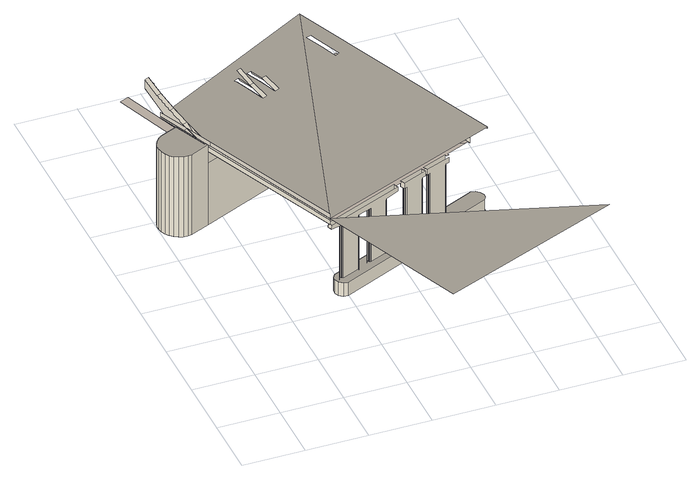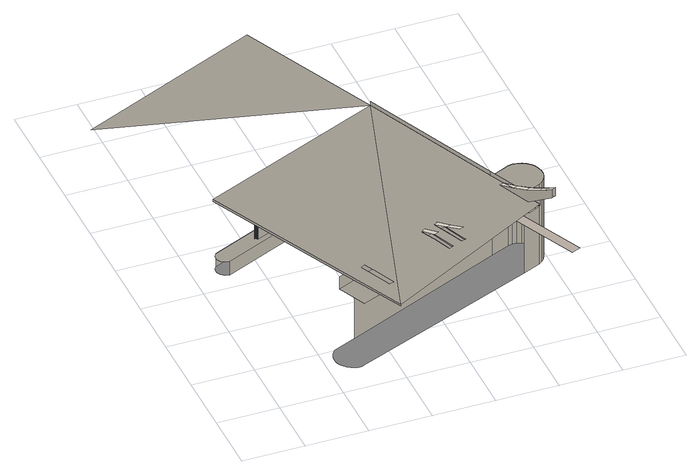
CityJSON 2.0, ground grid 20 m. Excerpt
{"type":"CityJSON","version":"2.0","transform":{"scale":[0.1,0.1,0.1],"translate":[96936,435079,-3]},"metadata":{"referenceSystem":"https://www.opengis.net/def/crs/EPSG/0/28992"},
"CityObjects":{
"bridge1":{"type":"Bridge","attributes":{"name":"Van Brienenoordbrug"},"children":["bridge1-1","bridge1-2","bridge1-3","bridge1-4","bridge1-5","bridge1-6","bridge1-7","bridge1-8","bridge1-9","bridge1-10","bridge1-11","bridge1-12","bridge1-13","bridge1-14","bridge1-15","bridge1-16","bridge1-17","bridge1-18","bridge1-19","bridge1-20","bridge1-21","bridge1-22","bridge1-23","bridge1-24"],"geometry":[{"type":"MultiSurface","lod":"2","boundaries":[[[0,1,2,3]],[[3,2,4,5]],[[6,7,1,0]],[[5,4,8,9]],[[10,11,7,6]],[[9,8,12,13]],[[14,15,11,10]],[[13,12,16,17]],[[18,19,15,14]],[[17,16,20,21]],[[22,23,19,18]],[[21,20,24,25]],[[22,18,14,10,6,0,3,5,9,13,17,21,25,26,27,28,29,30]],[[25,24,31,26]],[[32,33,23,22,30]],[[26,31,34,35,36,27]],[[30,29,37,32]],[[38,39,40]],[[41,42,37,29,28,43]],[[27,36,41,43,28]],[[42,41,36,35]],[[41,36,44,43]],[[45,40,39,46]],[[47,48,49,50,51,52]],[[40,45,53,54]],[[55,44,36,56,57]],[[49,53,54,58,50]],[[59,60,61,62,63,64]],[[38,40,54,53,45,65,66]],[[64,67,68,59]],[[69,70,71,72]],[[70,73,74,71]],[[75,69,72,76]],[[73,77,78,74]],[[79,75,76,80]],[[81,82,83,84]],[[84,83,85,86]],[[87,88,82,81]],[[86,85,89,90]],[[91,92,88,87]],[[90,89,93,94]],[[95,96,92,91]],[[94,93,97,98]],[[99,100,96,95]],[[98,97,101,102]],[[103,104,100,99]],[[102,101,105,106]],[[107,108,109,110],[111,112,113,114,115,116,117,118,119,120],[121,122,123,124,125,126,127,128,129,130],[131,132,133,134]],[[135,136,137,36,35]],[[138,139,140,141]],[[142,143,144,145]],[[141,140,146,147]],[[148,149,143,142]],[[147,146,150,151]],[[152,153,149,148]],[[151,150,154,155]],[[156,157,153,152]],[[155,154,158,159]],[[160,161,157,156]],[[159,158,162,163]],[[163,162,161,160]],[[164,165,166,167,168,169,60,59,68,106,105,145,144,170,171]],[[36,136,41]],[[172,139,138,173,104,103,174,67,64,63,175,176,177,178,179,180,181,182]],[[183,184,185,186]],[[186,185,187,188]],[[189,190,184,183]],[[188,187,191,192]],[[193,194,190,189]],[[192,191,195,196]],[[197,198,194,193]],[[196,195,199,200]],[[201,202,198,197]],[[200,199,203,204]],[[172,182,202,201]],[[204,203,171,170]],[[37,42,205,206,32]],[[180,179,207,208]],[[209,210,165,164]],[[208,207,211,212]],[[35,34,213,135]],[[214,215,210,209]],[[212,211,216,217]],[[218,219,215,214]],[[217,216,220,221]],[[166,165,210,215,219,222,223,224,225,220,216,211,207,179,178,177]],[[226,222,219,218]],[[221,220,225,227]],[[228,223,222,226]],[[227,225,224,229]],[[229,224,223,228]],[[230,231,232,233,234,213,34,31,24,20,16,12,8,4,2,1,7,11,15,19,23,33,235,236,237,238,239,240,241,242,243,244,245]],[[177,176,167,166]],[[246,247,109]],[[176,175,248,168,167]],[[137,249,250,251,252,253,254,255,256,257,258,259,248,175,63,62,56,36]],[[260,261,259,258,262]],[[263,264,265,266]],[[266,265,267,268]],[[269,270,264,263]],[[268,267,271,272]],[[273,274,270,269]],[[275,260,262,276,277,278,273,269,263,266,268,272,279,280,281]],[[272,271,282,279]],[[278,283,274,273]],[[279,282,284,280]],[[277,285,283,278]],[[280,284,286,281]],[[276,287,285,277]],[[42,41,288,289,205]],[[281,286,290,275]],[[77,291,292,78]],[[79,293,294,295,296,297,291,77,73,70,69,75]],[[298,80,76,72,71,74,78,292,299,300,301,302]],[[293,79,80,298]],[[303,304,261,260,275,290,305,306]],[[262,258,257,307,308,309,310,287,276]],[[288,41,136,311]],[[312,313,309,308]],[[306,305,314,315]],[[316,317,313,312]],[[315,314,318,319]],[[320,321,317,316]],[[319,318,322,323]],[[324,325,321,320]],[[308,307,303,306,315,319,323,326,327,328,329,324,320,316,312]],[[323,322,330,326]],[[329,331,325,324]],[[326,330,332,327]],[[328,333,331,329]],[[327,332,333,328]],[[307,257,256,304,303]],[[334,335,255,254,336]],[[110,109,337],[338,339,340,341,342,343,344,345,346,347]],[[348,349,350,351]],[[351,350,352,353]],[[354,355,349,348]],[[353,352,356,357]],[[358,359,355,354]],[[360,334,336,361,362,363,358,354,348,351,353,357,364,365,366]],[[357,356,367,364]],[[363,368,359,358]],[[364,367,369,365]],[[362,370,368,363]],[[365,369,371,366]],[[361,372,370,362]],[[366,371,373,360]],[[374,375,335,334,360,373,376,377]],[[336,254,253,378,379,380,372,361]],[[249,137,136,381,382,383]],[[384,385,380,379]],[[377,376,386,387]],[[388,389,385,384]],[[387,386,390,391]],[[392,393,389,388]],[[391,390,394,395]],[[396,397,393,392]],[[379,378,374,377,387,391,395,398,399,400,401,396,392,388,384]],[[395,394,402,398]],[[401,403,397,396]],[[398,402,404,399]],[[400,405,403,401]],[[399,404,405,400]],[[311,406,407,381,136]]],"semantics":{"surfaces":[{"type":"WallSurface"},{"type":"OuterFloorSurface"},{"type":"OuterCeilingSurface"},{"type":"GroundSurface"}],"values":[0,0,0,0,0,0,0,0,0,0,0,0,1,0,0,0,0,2,0,1,0,0,2,2,2,0,0,0,2,2,0,0,0,0,0,0,0,0,0,0,0,0,0,0,0,0,0,1,0,0,0,0,0,0,0,0,0,0,0,0,0,0,1,0,0,0,0,0,0,0,0,0,0,0,0,0,1,0,0,0,0,0,0,0,0,2,0,0,0,0,0,3,2,1,0,2,0,0,0,0,0,0,2,0,0,0,0,0,0,0,0,0,1,3,0,0,0,1,0,0,0,0,0,0,0,2,0,0,0,0,0,0,0,1,0,0,0,0,0,2,0,0,0,0,0,0,0,0,0,2,0,0,0,0,0,0,0,2,0,0,0,0,0,0]}}]},
"bridge1-1":{"type":"BridgeInstallation","parents":["bridge1"],"geometry":[{"type":"MultiSurface","lod":"2","boundaries":[[[408,409,410,411]]]}]},
"bridge1-2":{"type":"BridgeInstallation","parents":["bridge1"],"geometry":[{"type":"MultiSurface","lod":"2","boundaries":[[[412,134,133,413,414,408,411,415]]]}]},
"bridge1-3":{"type":"BridgeInstallation","parents":["bridge1"],"geometry":[{"type":"MultiSurface","lod":"2","boundaries":[[[416,131,134,412]]]}]},
"bridge1-4":{"type":"BridgeInstallation","parents":["bridge1"],"geometry":[{"type":"MultiSurface","lod":"2","boundaries":[[[414,417,409,408]]]}]},
"bridge1-5":{"type":"BridgeInstallation","parents":["bridge1"],"geometry":[{"type":"MultiSurface","lod":"2","boundaries":[[[418,133,134]]]}]},
"bridge1-6":{"type":"BridgeInstallation","parents":["bridge1"],"geometry":[{"type":"MultiSurface","lod":"2","boundaries":[[[419,420,421]]]}]},
"bridge1-7":{"type":"BridgeInstallation","parents":["bridge1"],"geometry":[{"type":"MultiSurface","lod":"2","boundaries":[[[107,108,422,423]]]}]},
"bridge1-8":{"type":"BridgeInstallation","parents":["bridge1"],"geometry":[{"type":"MultiSurface","lod":"2","boundaries":[[[418,134,131,424]]]}]},
"bridge1-9":{"type":"BridgeInstallation","parents":["bridge1"],"geometry":[{"type":"MultiSurface","lod":"2","boundaries":[[[133,425,413]]]}]},
"bridge1-10":{"type":"BridgeInstallation","parents":["bridge1"],"geometry":[{"type":"MultiSurface","lod":"2","boundaries":[[[417,414,413,425]]]}]},
"bridge1-11":{"type":"BridgeInstallation","parents":["bridge1"],"geometry":[{"type":"MultiSurface","lod":"2","boundaries":[[[425,132,131,416,426,410,409,417]]]}]},
"bridge1-12":{"type":"BridgeInstallation","parents":["bridge1"],"geometry":[{"type":"MultiSurface","lod":"2","boundaries":[[[427,44,55,428]]]}]},
"bridge1-13":{"type":"BridgeInstallation","parents":["bridge1"],"geometry":[{"type":"MultiSurface","lod":"2","boundaries":[[[424,131,132]]]}]},
"bridge1-14":{"type":"BridgeInstallation","parents":["bridge1"],"geometry":[{"type":"MultiSurface","lod":"2","boundaries":[[[133,132,425]]]}]},
"bridge1-15":{"type":"BridgeInstallation","parents":["bridge1"],"geometry":[{"type":"MultiSurface","lod":"2","boundaries":[[[57,109,108,107,38,66,427,428]]]}]},
"bridge1-16":{"type":"BridgeInstallation","parents":["bridge1"],"geometry":[{"type":"MultiSurface","lod":"2","boundaries":[[[429,422,108,109,430]]]}]},
"bridge1-17":{"type":"BridgeInstallation","parents":["bridge1"],"geometry":[{"type":"MultiSurface","lod":"2","boundaries":[[[431,128,129,130,121]]]}]},
"bridge1-18":{"type":"BridgeInstallation","parents":["bridge1"],"geometry":[{"type":"MultiSurface","lod":"2","boundaries":[[[432,433,434,435]]]}]},
"bridge1-19":{"type":"BridgeInstallation","parents":["bridge1"],"geometry":[{"type":"MultiSurface","lod":"2","boundaries":[[[436,437,433,432]]]}]},
"bridge1-20":{"type":"BridgeInstallation","parents":["bridge1"],"geometry":[{"type":"MultiSurface","lod":"2","boundaries":[[[438,122,123,124,125]]]}]},
"bridge1-21":{"type":"BridgeInstallation","parents":["bridge1"],"geometry":[{"type":"MultiSurface","lod":"2","boundaries":[[[439,118,119,120,111]]]}]},
"bridge1-22":{"type":"BridgeInstallation","parents":["bridge1"],"geometry":[{"type":"MultiSurface","lod":"2","boundaries":[[[440,441,442,443]]]}]},
"bridge1-23":{"type":"BridgeInstallation","parents":["bridge1"],"geometry":[{"type":"MultiSurface","lod":"2","boundaries":[[[444,112,113,114,115]]]}]},
"bridge1-24":{"type":"BridgeInstallation","parents":["bridge1"],"geometry":[{"type":"MultiSurface","lod":"2","boundaries":[[[445,110,337,446,447]]]}]}
},
"vertices":[
[3,965,300],[3,965,9],[6,951,9],[6,951,300],[11,938,9],[11,938,300],[3,979,300],[3,979,9],[19,926,9],[19,926,300],[7,993,300],[7,993,9],[30,917,9],[30,917,300],[13,1005,300],[13,1005,9],[42,910,9],[42,910,300],[22,1016,300],[22,1016,9],[56,905,9],[56,905,300],[33,1025,300],[33,1025,9],[70,904,9],[70,904,300],[84,906,300],[145,933,300],[141,943,300],[137,941,300],[90,1049,300],[84,906,9],[90,1049,234],[90,1049,9],[145,933,9],[145,933,234],[145,933,277],[137,941,234],[68,1115,294],[83,1123,294],[86,1115,294],[141,943,277],[141,943,234],[141,943,293],[145,933,293],[120,1114,294],[109,1138,295],[40,1303,246],[139,1069,237],[169,997,234],[141,985,234],[111,1057,237],[12,1291,246],[169,997,293],[141,985,293],[147,930,292],[346,475,272],[346,475,288],[141,985,289],[349,468,258],[350,468,272],[347,474,272],[347,475,272],[344,482,272],[343,482,258],[535,1108,294],[144,938,292],[378,496,253],[384,482,253],[372,470,57],[366,483,57],[366,483,9],[372,470,9],[367,498,57],[367,498,9],[383,461,57],[383,461,9],[375,510,57],[375,510,9],[398,458,57],[398,458,9],[385,493,253],[385,493,31],[386,491,31],[386,491,253],[387,490,31],[387,490,253],[385,495,253],[385,495,31],[388,489,31],[388,489,253],[386,497,253],[386,497,31],[389,488,31],[389,488,253],[386,498,253],[386,498,31],[391,487,31],[391,487,253],[387,500,253],[387,500,31],[393,487,31],[393,487,253],[389,501,253],[389,501,31],[394,487,31],[394,487,253],[68,1115,300],[149,929,298],[346,475,294],[630,1426,304],[380,1214,301],[394,1220,301],[397,1213,301],[418,1162,301],[438,1116,300],[439,1114,300],[424,1110,300],[423,1111,300],[404,1157,301],[383,1207,301],[333,1195,301],[347,1201,301],[351,1194,301],[372,1143,301],[391,1099,300],[392,1097,300],[377,1092,300],[376,1095,300],[358,1138,301],[337,1188,301],[95,1093,300],[141,985,299],[127,979,299],[81,1087,300],[671,1163,234],[671,1163,278],[157,938,277],[445,525,31],[445,525,252],[446,525,252],[446,525,31],[452,512,31],[452,512,252],[451,511,252],[451,511,31],[448,525,252],[448,525,31],[453,513,31],[453,513,252],[450,524,252],[450,524,31],[454,515,31],[454,515,252],[451,523,252],[451,523,31],[454,517,31],[454,517,252],[452,522,252],[452,522,31],[454,518,31],[454,518,252],[453,520,252],[453,520,31],[555,555,30],[555,555,251],[565,559,251],[600,574,255],[600,574,270],[357,471,272],[499,531,251],[499,531,30],[493,545,251],[433,520,31],[383,499,253],[594,588,270],[594,588,255],[559,573,251],[554,571,251],[549,569,251],[549,569,30],[537,564,30],[493,545,30],[489,537,251],[489,537,30],[490,536,30],[490,536,251],[491,534,30],[491,534,251],[489,539,251],[489,539,30],[492,533,30],[492,533,251],[490,541,251],[490,541,30],[493,532,30],[493,532,251],[490,542,251],[490,542,30],[495,531,30],[495,531,251],[491,544,251],[491,544,30],[497,531,30],[497,531,251],[734,1202,234],[693,1295,234],[550,569,251],[550,569,30],[556,556,30],[556,556,251],[552,569,251],[552,569,30],[671,1163,9],[557,557,30],[557,557,251],[554,568,251],[554,568,30],[558,559,30],[558,559,251],[555,567,251],[555,567,30],[558,561,251],[558,563,251],[557,564,251],[556,566,251],[558,561,30],[556,566,30],[558,563,30],[557,564,30],[763,1224,9],[759,1214,9],[754,1204,9],[747,1196,9],[738,1192,9],[693,1295,9],[701,1299,9],[713,1298,9],[724,1296,9],[734,1292,9],[743,1285,9],[751,1277,9],[757,1268,9],[762,1258,9],[764,1247,9],[765,1236,9],[550,9,284],[1141,259,274],[597,581,270],[867,704,267],[795,673,268],[798,666,268],[790,663,268],[787,670,268],[706,636,269],[709,629,269],[701,625,269],[698,632,269],[618,598,270],[621,591,270],[624,584,250],[624,584,269],[618,598,250],[627,596,250],[627,596,29],[627,594,29],[627,594,250],[628,592,29],[628,592,250],[626,597,250],[626,597,29],[629,591,29],[629,591,250],[627,599,250],[627,599,29],[636,589,250],[630,603,250],[628,602,250],[627,601,250],[631,590,250],[632,589,250],[634,589,250],[631,590,29],[627,601,29],[632,589,29],[628,602,29],[634,589,29],[630,603,29],[667,1173,278],[734,1202,278],[636,589,29],[894,738,57],[894,738,9],[917,686,57],[925,698,57],[926,713,57],[920,726,57],[909,735,57],[917,686,9],[909,735,9],[920,726,9],[926,713,9],[925,698,9],[704,618,250],[704,618,269],[692,613,28],[692,613,250],[698,632,250],[686,627,250],[686,627,28],[674,622,28],[669,1168,278],[688,627,250],[688,627,28],[693,614,28],[693,614,250],[689,627,250],[689,627,28],[694,616,28],[694,616,250],[691,626,250],[691,626,28],[695,617,28],[695,617,250],[692,625,250],[692,625,28],[695,619,250],[695,621,250],[694,622,250],[694,624,250],[695,619,28],[694,624,28],[695,621,28],[694,622,28],[712,622,250],[712,622,269],[706,636,250],[943,727,289],[607,1313,302],[622,1318,302],[625,1309,302],[647,1259,301],[668,1210,300],[668,1209,300],[655,1202,300],[640,1235,301],[633,1253,301],[611,1303,302],[715,633,250],[715,633,29],[716,632,29],[716,632,250],[717,630,29],[717,630,250],[715,635,250],[715,635,29],[718,629,29],[718,629,250],[716,637,250],[716,637,29],[724,627,250],[719,641,250],[717,640,250],[716,638,250],[719,628,250],[721,627,250],[723,627,250],[719,628,29],[716,638,29],[721,627,29],[717,640,29],[723,627,29],[718,641,29],[724,627,29],[793,656,250],[793,656,268],[781,651,28],[781,651,250],[787,670,250],[775,665,250],[775,665,28],[878,700,267],[878,701,267],[875,707,267],[776,665,250],[776,665,28],[782,652,28],[782,652,250],[778,665,250],[778,665,28],[783,653,28],[783,653,250],[780,664,250],[780,664,28],[784,655,28],[784,655,250],[781,663,250],[781,663,28],[784,657,250],[784,658,250],[783,660,250],[782,662,250],[784,657,28],[782,662,28],[784,658,28],[783,660,28],[669,1168,293],[878,700,284],
[63,1130,367],[77,1136,367],[57,1183,397],[43,1177,397],
[43,1177,366],[105,1031,319],[84,1081,341],[43,1177,383],
[57,1183,366],
[98,1087,341],
[83,1083,297],
[67,1160,382],[67,1166,385],[63,1169,387],
[149,929,313],[68,1115,315],
[97,1089,297],
[119,1036,319],
[57,1183,386],
[147,933,292],[148,930,292],
[346,475,309],[346,475,297],
[336,1190,297],
[358,1138,319],[372,1143,319],[351,1194,342],[337,1188,342],
[380,1086,300],[394,1092,300],
[350,1196,297],
[382,1209,297],
[426,1105,301],[440,1111,301],[418,1162,319],[404,1156,319],
[396,1215,297],
[630,1426,298],[943,727,283],[733,1197,293]
]}
